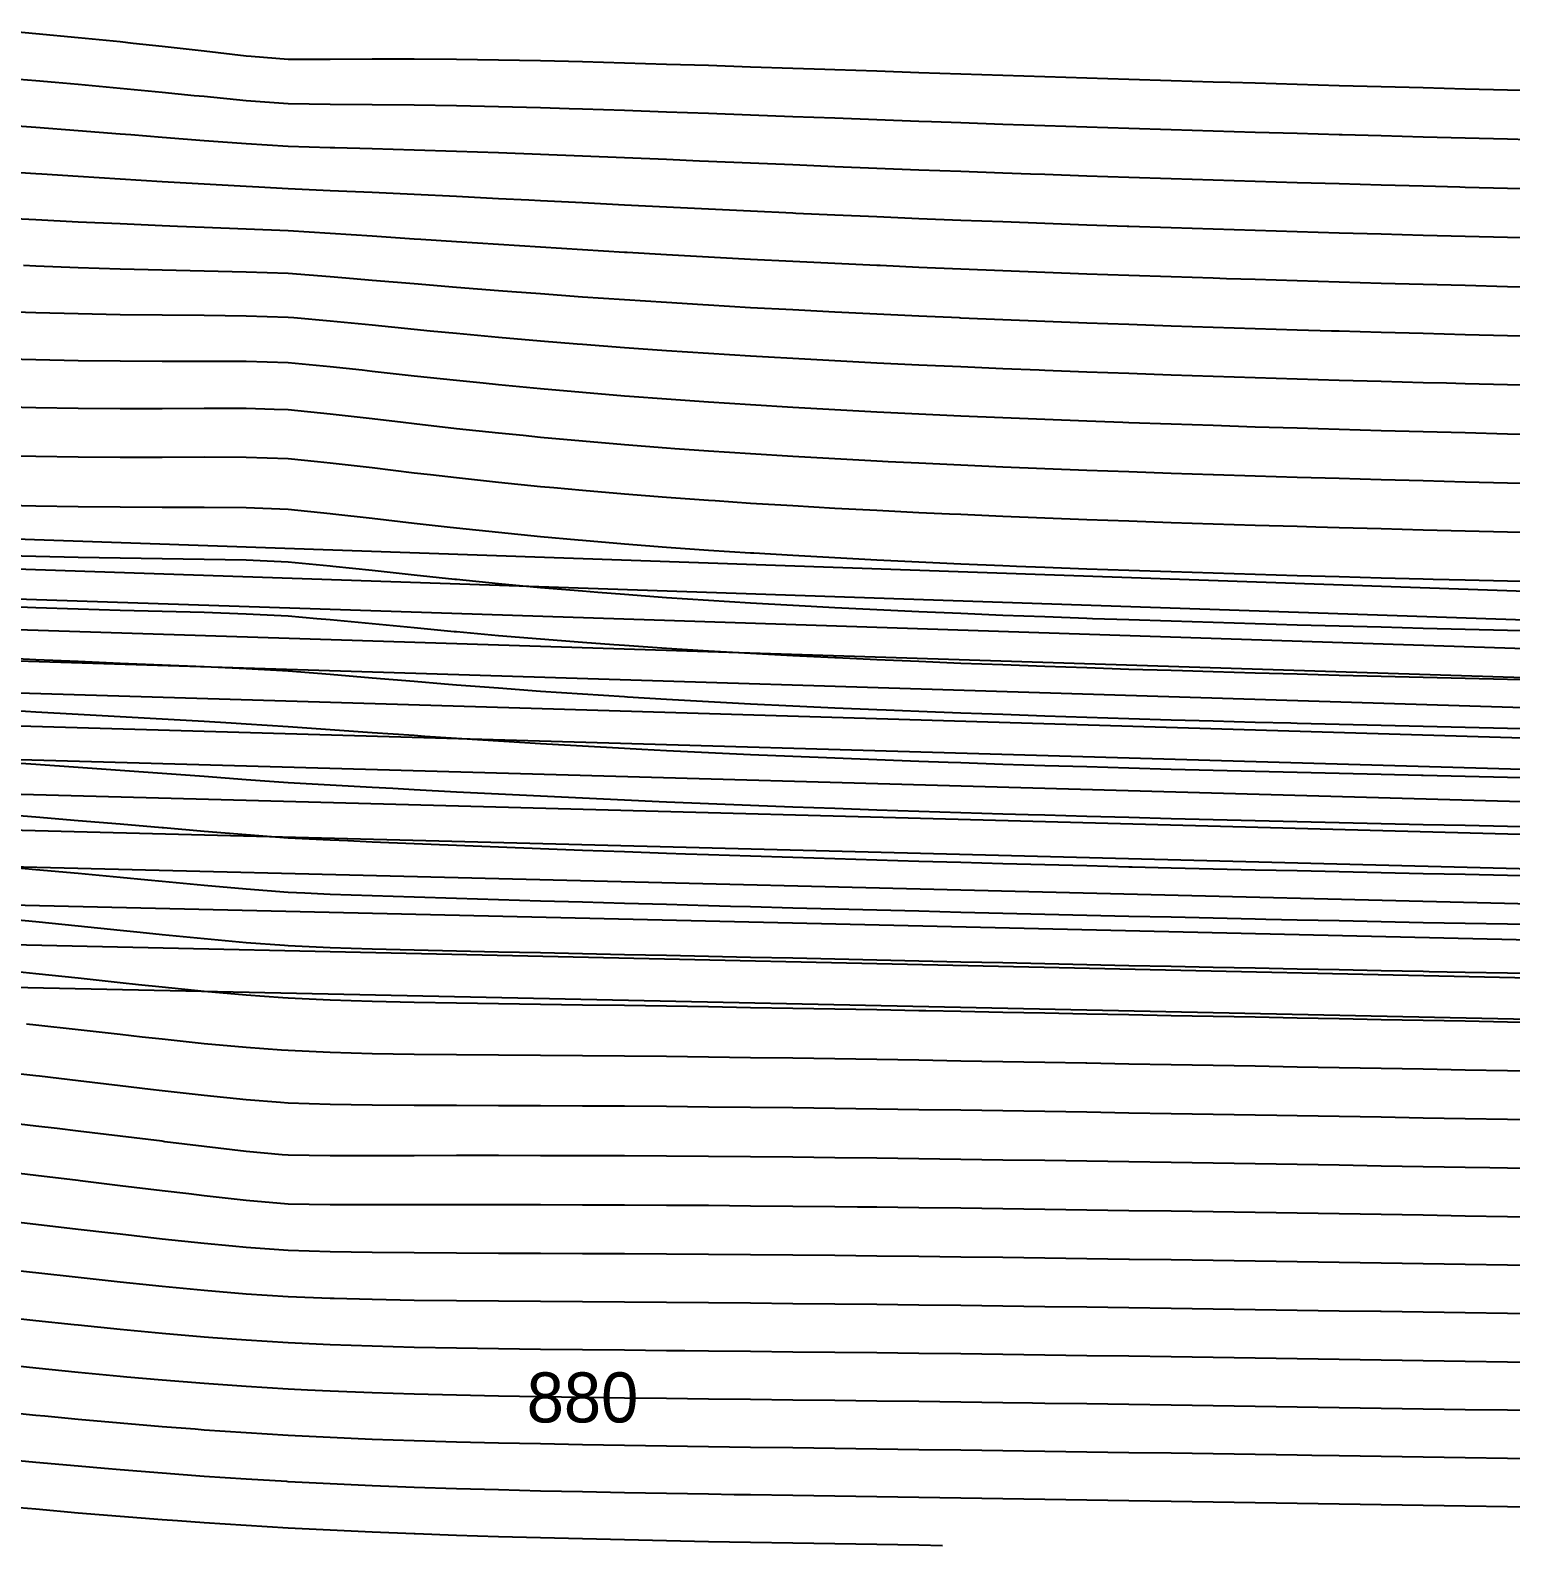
# Model space of a CAD drawing. Header units: metres. Extents: x 3386 to 5486, y 31 to 113.
# Drawn here: x 3691 to 3765, y 32.7 to 108.4 of the extents above; entities that cross this region are included whole.
import ezdxf
from ezdxf.enums import TextEntityAlignment as Align

# ---------------------------------------------------------------- set-up
doc = ezdxf.new("R2010")
doc.units = ezdxf.units.M
for name, color, linetype in [('Vs_340', 7, 'Continuous'), ('Vs_360', 7, 'Continuous'), ('Vs_380', 7, 'Continuous'), ('Vs_400', 7, 'Continuous'), ('Vs_420', 7, 'Continuous'), ('Vs_440', 7, 'Continuous'), ('Vs_460', 7, 'Continuous'), ('Vs_480', 7, 'Continuous'), ('Vs_500', 7, 'Continuous'), ('Vs_520', 7, 'Continuous'), ('Vs_540', 7, 'Continuous'), ('Vs_560', 7, 'Continuous'), ('Vs_580', 7, 'Continuous'), ('Vs_600', 7, 'Continuous'), ('Vs_620', 7, 'Continuous'), ('Vs_640', 7, 'Continuous'), ('Vs_660', 7, 'Continuous'), ('Vs_680', 7, 'Continuous'), ('Vs_700', 7, 'Continuous'), ('Vs_720', 7, 'Continuous'), ('Vs_740', 7, 'Continuous'), ('Vs_760', 7, 'Continuous'), ('Vs_780', 7, 'Continuous'), ('Vs_800', 7, 'Continuous'), ('Vs_820', 7, 'Continuous'), ('Vs_840', 7, 'Continuous'), ('Vs_860', 7, 'Continuous'), ('Vs_880', 7, 'Continuous'), ('Vs_900', 7, 'Continuous'), ('Vs_920', 7, 'Continuous'), ('Vs_940', 7, 'Continuous'), ('Vs_960', 7, 'Continuous')]:
    doc.layers.add(name, color=color, linetype=linetype)

msp = doc.modelspace()

# ---------------------------------------------------------------- linework, layer by layer
at = {"layer": 'Vs_340'}
msp.add_lwpolyline([(3766.899, 105.39), (3764.798, 105.443), (3762.697, 105.496), (3760.596, 105.551), (3758.495, 105.607), (3756.394, 105.664), (3754.293, 105.723), (3752.192, 105.783), (3750.946, 105.819), (3750.09, 105.844), (3747.989, 105.907), (3745.888, 105.971), (3743.787, 106.037), (3741.686, 106.104), (3739.585, 106.173), (3737.484, 106.242), (3735.383, 106.313), (3733.282, 106.384), (3731.181, 106.455), (3730.678, 106.472), (3729.079, 106.527), (3726.978, 106.597), (3724.877, 106.666), (3722.776, 106.732), (3720.675, 106.795), (3718.574, 106.852), (3716.473, 106.902), (3714.372, 106.943), (3712.271, 106.972), (3710.17, 106.986), (3708.068, 106.985), (3705.967, 106.97), (3703.866, 106.968), (3702.016, 107.126), (3701.765, 107.148), (3699.664, 107.391), (3697.563, 107.626), (3696.11, 107.779), (3695.462, 107.848), (3693.361, 108.056), (3691.26, 108.254), (3689.282, 108.432)], dxfattribs=at)
at = {"layer": 'Vs_360'}
msp.add_lwpolyline([(3766.899, 102.934), (3764.798, 102.987), (3762.697, 103.041), (3760.596, 103.096), (3758.495, 103.152), (3756.542, 103.206), (3756.394, 103.21), (3754.293, 103.27), (3752.192, 103.331), (3750.09, 103.393), (3747.989, 103.458), (3745.888, 103.524), (3743.787, 103.592), (3741.686, 103.662), (3739.585, 103.734), (3737.484, 103.807), (3736.021, 103.859), (3735.383, 103.882), (3733.282, 103.958), (3731.181, 104.036), (3729.079, 104.114), (3726.978, 104.193), (3724.877, 104.271), (3722.776, 104.347), (3720.675, 104.422), (3718.574, 104.492), (3717.906, 104.513), (3716.473, 104.557), (3714.372, 104.614), (3712.271, 104.66), (3710.17, 104.695), (3708.068, 104.715), (3705.967, 104.728), (3703.866, 104.761), (3701.765, 104.91), (3699.664, 105.117), (3699.163, 105.166), (3697.563, 105.327), (3695.462, 105.528), (3693.361, 105.72), (3692.215, 105.819), (3691.26, 105.903), (3689.159, 106.079)], dxfattribs=at)
at = {"layer": 'Vs_380'}
msp.add_lwpolyline([(3766.899, 100.479), (3764.798, 100.532), (3762.697, 100.586), (3762.424, 100.593), (3760.596, 100.641), (3758.495, 100.698), (3756.394, 100.757), (3754.293, 100.817), (3752.192, 100.879), (3750.09, 100.943), (3747.989, 101.009), (3745.888, 101.077), (3743.787, 101.148), (3741.686, 101.22), (3740.958, 101.246), (3739.585, 101.295), (3737.484, 101.372), (3735.383, 101.452), (3733.282, 101.534), (3731.181, 101.618), (3729.079, 101.704), (3726.978, 101.791), (3724.877, 101.88), (3724.419, 101.899), (3722.776, 101.969), (3720.675, 102.058), (3718.574, 102.145), (3716.473, 102.229), (3714.372, 102.309), (3712.271, 102.382), (3710.17, 102.447), (3708.068, 102.505), (3706.192, 102.553), (3705.967, 102.558), (3703.866, 102.626), (3701.765, 102.752), (3699.664, 102.913), (3697.563, 103.082), (3696.005, 103.206), (3695.462, 103.25), (3693.361, 103.415), (3691.26, 103.576), (3689.159, 103.734)], dxfattribs=at)
at = {"layer": 'Vs_400'}
msp.add_lwpolyline([(3766.899, 98.025), (3764.798, 98.077), (3762.697, 98.131), (3760.596, 98.187), (3758.495, 98.244), (3756.394, 98.303), (3754.293, 98.364), (3752.192, 98.427), (3750.09, 98.492), (3747.989, 98.56), (3745.888, 98.63), (3745.789, 98.633), (3743.787, 98.702), (3741.686, 98.778), (3739.585, 98.856), (3737.484, 98.937), (3735.383, 99.021), (3733.282, 99.109), (3731.181, 99.199), (3729.235, 99.286), (3729.079, 99.293), (3726.978, 99.39), (3724.877, 99.49), (3722.776, 99.593), (3720.675, 99.698), (3718.574, 99.804), (3716.473, 99.911), (3715.9, 99.94), (3714.372, 100.017), (3712.271, 100.121), (3710.17, 100.223), (3708.068, 100.323), (3705.967, 100.42), (3703.866, 100.519), (3702.403, 100.593), (3701.765, 100.626), (3699.664, 100.743), (3697.563, 100.869), (3695.462, 100.999), (3693.361, 101.131), (3691.55, 101.246), (3691.26, 101.265), (3689.159, 101.401)], dxfattribs=at)
at = {"layer": 'Vs_420'}
msp.add_lwpolyline([(3766.899, 95.57), (3764.798, 95.623), (3762.697, 95.677), (3760.596, 95.733), (3758.495, 95.79), (3756.394, 95.85), (3754.293, 95.911), (3752.192, 95.975), (3750.754, 96.02), (3750.09, 96.041), (3747.989, 96.11), (3745.888, 96.181), (3743.787, 96.256), (3741.686, 96.333), (3739.585, 96.414), (3737.484, 96.499), (3735.383, 96.588), (3733.445, 96.673), (3733.282, 96.681), (3731.181, 96.778), (3729.079, 96.879), (3726.978, 96.986), (3724.877, 97.097), (3722.776, 97.213), (3720.814, 97.327), (3720.675, 97.335), (3718.574, 97.46), (3716.473, 97.59), (3714.372, 97.724), (3712.271, 97.861), (3710.495, 97.98), (3710.17, 98.001), (3708.068, 98.142), (3705.967, 98.282), (3703.866, 98.412), (3701.765, 98.502), (3699.664, 98.581), (3698.335, 98.633), (3697.563, 98.664), (3695.462, 98.755), (3693.361, 98.854), (3691.26, 98.959), (3689.159, 99.071)], dxfattribs=at)
at = {"layer": 'Vs_440'}
msp.add_lwpolyline([(3766.899, 93.117), (3764.798, 93.169), (3762.697, 93.223), (3760.596, 93.279), (3758.495, 93.336), (3756.394, 93.396), (3756.014, 93.407), (3754.293, 93.458), (3752.192, 93.522), (3750.09, 93.588), (3747.989, 93.658), (3745.888, 93.731), (3743.787, 93.807), (3741.686, 93.886), (3739.585, 93.97), (3737.484, 94.058), (3737.422, 94.06), (3735.383, 94.15), (3733.282, 94.248), (3731.181, 94.35), (3729.079, 94.459), (3726.978, 94.574), (3724.877, 94.696), (3724.595, 94.714), (3722.776, 94.825), (3720.675, 94.961), (3718.574, 95.105), (3716.473, 95.258), (3715.047, 95.367), (3714.372, 95.418), (3712.271, 95.586), (3710.17, 95.76), (3708.068, 95.94), (3707.135, 96.02), (3705.967, 96.118), (3703.866, 96.277), (3701.765, 96.354), (3699.664, 96.399), (3697.563, 96.445), (3695.462, 96.501), (3693.361, 96.569), (3691.26, 96.647), (3690.643, 96.673)], dxfattribs=at)
at = {"layer": 'Vs_460'}
msp.add_lwpolyline([(3766.899, 90.664), (3764.798, 90.716), (3762.697, 90.769), (3761.76, 90.794), (3760.596, 90.825), (3758.495, 90.882), (3756.394, 90.942), (3754.293, 91.003), (3752.192, 91.068), (3750.09, 91.135), (3747.989, 91.205), (3745.888, 91.278), (3743.787, 91.355), (3741.686, 91.436), (3741.406, 91.447), (3739.585, 91.521), (3737.484, 91.611), (3735.383, 91.707), (3733.282, 91.808), (3731.181, 91.915), (3729.079, 92.03), (3727.868, 92.101), (3726.978, 92.152), (3724.877, 92.283), (3722.776, 92.422), (3720.675, 92.572), (3718.574, 92.732), (3718.304, 92.754), (3716.473, 92.903), (3714.372, 93.085), (3712.271, 93.279), (3710.963, 93.407), (3710.17, 93.483), (3708.068, 93.694), (3705.967, 93.904), (3704.144, 94.06), (3703.866, 94.084), (3701.765, 94.155), (3699.664, 94.175), (3697.563, 94.193), (3695.462, 94.221), (3693.361, 94.262), (3691.26, 94.318), (3689.159, 94.387)], dxfattribs=at)
at = {"layer": 'Vs_480'}
msp.add_lwpolyline([(3766.899, 88.211), (3764.798, 88.262), (3762.697, 88.315), (3760.596, 88.37), (3758.495, 88.427), (3756.394, 88.487), (3754.293, 88.548), (3752.192, 88.612), (3750.09, 88.679), (3747.989, 88.749), (3745.888, 88.823), (3745.573, 88.834), (3743.787, 88.9), (3741.686, 88.981), (3739.585, 89.068), (3737.484, 89.159), (3735.383, 89.256), (3733.282, 89.36), (3731.181, 89.471), (3730.883, 89.487), (3729.079, 89.589), (3726.978, 89.716), (3724.877, 89.853), (3722.776, 90.001), (3720.928, 90.141), (3720.675, 90.16), (3718.574, 90.331), (3716.473, 90.517), (3714.372, 90.716), (3713.612, 90.794), (3712.271, 90.93), (3710.17, 91.156), (3708.068, 91.39), (3707.558, 91.447), (3705.967, 91.622), (3703.866, 91.816), (3701.765, 91.886), (3699.664, 91.892), (3697.563, 91.891), (3695.462, 91.899), (3693.361, 91.922), (3691.26, 91.961), (3689.159, 92.015)], dxfattribs=at)
at = {"layer": 'Vs_500'}
msp.add_lwpolyline([(3766.899, 85.758), (3764.798, 85.809), (3762.697, 85.862), (3760.596, 85.916), (3758.495, 85.972), (3756.394, 86.031), (3754.293, 86.092), (3752.192, 86.155), (3750.107, 86.221), (3750.09, 86.222), (3747.989, 86.291), (3745.888, 86.364), (3743.787, 86.441), (3741.686, 86.523), (3739.585, 86.609), (3737.484, 86.701), (3735.383, 86.798), (3733.854, 86.874), (3733.282, 86.903), (3731.181, 87.015), (3729.079, 87.135), (3726.978, 87.265), (3724.877, 87.405), (3723.182, 87.528), (3722.776, 87.557), (3720.675, 87.721), (3718.574, 87.9), (3716.473, 88.094), (3715.603, 88.181), (3714.372, 88.303), (3712.271, 88.528), (3710.17, 88.768), (3709.611, 88.834), (3708.068, 89.016), (3705.967, 89.259), (3703.866, 89.463), (3703.17, 89.487), (3701.765, 89.535), (3699.664, 89.537), (3697.563, 89.528), (3695.462, 89.527), (3693.361, 89.539), (3691.26, 89.568), (3689.159, 89.613)], dxfattribs=at)
at = {"layer": 'Vs_520'}
msp.add_lwpolyline([(3766.899, 83.306), (3764.798, 83.356), (3762.697, 83.408), (3760.596, 83.462), (3758.495, 83.517), (3756.394, 83.575), (3755.224, 83.608), (3754.293, 83.635), (3752.192, 83.697), (3750.09, 83.763), (3747.989, 83.831), (3745.888, 83.903), (3743.787, 83.979), (3741.686, 84.059), (3739.585, 84.145), (3737.484, 84.235), (3736.923, 84.261), (3735.383, 84.332), (3733.282, 84.436), (3731.181, 84.547), (3729.079, 84.667), (3726.978, 84.797), (3725.212, 84.915), (3724.877, 84.937), (3722.776, 85.089), (3720.675, 85.255), (3718.574, 85.435), (3717.146, 85.568), (3716.473, 85.63), (3714.372, 85.842), (3712.271, 86.071), (3710.971, 86.221), (3710.17, 86.313), (3708.068, 86.564), (3705.967, 86.811), (3705.335, 86.874), (3703.866, 87.021), (3701.765, 87.095), (3699.664, 87.103), (3697.563, 87.096), (3695.462, 87.095), (3693.361, 87.106), (3691.26, 87.133), (3689.159, 87.177)], dxfattribs=at)
at = {"layer": 'Vs_540'}
msp.add_lwpolyline([(3766.899, 80.855), (3764.798, 80.904), (3762.697, 80.955), (3761.086, 80.995), (3760.596, 81.007), (3758.495, 81.062), (3756.394, 81.118), (3754.293, 81.177), (3752.192, 81.238), (3750.09, 81.302), (3747.989, 81.369), (3745.888, 81.439), (3743.787, 81.513), (3741.686, 81.592), (3740.264, 81.648), (3739.585, 81.675), (3737.484, 81.764), (3735.383, 81.858), (3733.282, 81.959), (3731.181, 82.068), (3729.079, 82.185), (3727.145, 82.302), (3726.978, 82.312), (3724.877, 82.448), (3722.776, 82.597), (3720.675, 82.759), (3718.574, 82.935), (3718.355, 82.955), (3716.473, 83.126), (3714.372, 83.333), (3712.271, 83.556), (3711.804, 83.608), (3710.17, 83.792), (3708.068, 84.036), (3706.103, 84.261), (3705.967, 84.277), (3703.866, 84.484), (3701.765, 84.566), (3699.664, 84.587), (3697.563, 84.594), (3695.462, 84.603), (3693.361, 84.622), (3691.26, 84.656), (3689.159, 84.704)], dxfattribs=at)
at = {"layer": 'Vs_560'}
msp.add_lwpolyline([(3766.899, 78.404), (3764.798, 78.452), (3762.697, 78.502), (3760.596, 78.553), (3758.495, 78.606), (3756.394, 78.661), (3754.293, 78.718), (3752.192, 78.778), (3750.09, 78.84), (3747.989, 78.905), (3745.888, 78.973), (3744.063, 79.035), (3743.787, 79.045), (3741.686, 79.12), (3739.585, 79.201), (3737.484, 79.286), (3735.383, 79.377), (3733.282, 79.474), (3731.181, 79.578), (3729.107, 79.688), (3729.079, 79.69), (3726.978, 79.811), (3724.877, 79.941), (3722.776, 80.082), (3720.675, 80.236), (3719.338, 80.342), (3718.574, 80.402), (3716.473, 80.583), (3714.372, 80.777), (3712.271, 80.986), (3712.189, 80.995), (3710.17, 81.207), (3708.068, 81.436), (3706.089, 81.648), (3705.967, 81.661), (3703.866, 81.858), (3701.765, 81.953), (3699.664, 81.996), (3697.563, 82.023), (3695.462, 82.052), (3693.361, 82.088), (3691.26, 82.135), (3689.159, 82.196)], dxfattribs=at)
at = {"layer": 'Vs_580'}
msp.add_lwpolyline([(3766.899, 75.954), (3764.798, 76.001), (3762.697, 76.049), (3760.596, 76.099), (3758.495, 76.151), (3756.394, 76.204), (3754.293, 76.259), (3752.192, 76.317), (3750.09, 76.377), (3748.559, 76.422), (3747.989, 76.439), (3745.888, 76.504), (3743.787, 76.573), (3741.686, 76.646), (3739.585, 76.722), (3737.484, 76.803), (3735.383, 76.889), (3733.282, 76.981), (3731.246, 77.075), (3731.181, 77.078), (3729.079, 77.183), (3726.978, 77.296), (3724.877, 77.417), (3722.776, 77.548), (3720.675, 77.689), (3720.133, 77.729), (3718.574, 77.842), (3716.473, 78.006), (3714.372, 78.183), (3712.271, 78.371), (3712.157, 78.382), (3710.17, 78.57), (3708.068, 78.774), (3705.967, 78.977), (3705.293, 79.035), (3703.866, 79.158), (3701.765, 79.269), (3699.664, 79.338), (3697.563, 79.394), (3695.462, 79.449), (3693.361, 79.508), (3691.26, 79.576), (3689.159, 79.654)], dxfattribs=at)
at = {"layer": 'Vs_600'}
msp.add_lwpolyline([(3766.899, 73.505), (3764.798, 73.551), (3762.697, 73.598), (3760.596, 73.646), (3758.495, 73.696), (3756.394, 73.747), (3754.293, 73.801), (3753.971, 73.809), (3752.192, 73.856), (3750.09, 73.913), (3747.989, 73.973), (3745.888, 74.035), (3743.787, 74.1), (3741.686, 74.168), (3739.585, 74.24), (3737.484, 74.316), (3735.383, 74.396), (3733.75, 74.462), (3733.282, 74.481), (3731.181, 74.572), (3729.079, 74.668), (3726.978, 74.771), (3724.877, 74.881), (3722.776, 74.998), (3720.824, 75.116), (3720.675, 75.125), (3718.574, 75.26), (3716.473, 75.404), (3714.372, 75.558), (3712.271, 75.721), (3711.682, 75.769), (3710.17, 75.892), (3708.068, 76.068), (3705.967, 76.243), (3703.866, 76.405), (3703.588, 76.422), (3701.765, 76.531), (3699.664, 76.63), (3697.563, 76.718), (3695.462, 76.804), (3693.361, 76.892), (3691.26, 76.985), (3689.343, 77.075)], dxfattribs=at)
at = {"layer": 'Vs_620'}
msp.add_lwpolyline([(3766.899, 71.057), (3764.798, 71.102), (3762.697, 71.147), (3760.596, 71.194), (3760.514, 71.196), (3758.495, 71.242), (3756.394, 71.292), (3754.293, 71.343), (3752.192, 71.395), (3750.09, 71.45), (3747.989, 71.506), (3745.888, 71.565), (3743.787, 71.626), (3741.686, 71.69), (3739.585, 71.757), (3737.484, 71.827), (3736.845, 71.849), (3735.383, 71.901), (3733.282, 71.978), (3731.181, 72.06), (3729.079, 72.146), (3726.978, 72.238), (3724.877, 72.335), (3722.776, 72.438), (3721.538, 72.503), (3720.675, 72.548), (3718.574, 72.664), (3716.473, 72.786), (3714.372, 72.915), (3712.271, 73.051), (3710.697, 73.156), (3710.17, 73.191), (3708.068, 73.336), (3705.967, 73.482), (3703.866, 73.626), (3701.765, 73.763), (3701.018, 73.809), (3699.664, 73.891), (3697.563, 74.013), (3695.462, 74.132), (3693.361, 74.251), (3691.26, 74.371), (3689.699, 74.462)], dxfattribs=at)
at = {"layer": 'Vs_640'}
msp.add_lwpolyline([(3766.899, 68.611), (3764.798, 68.654), (3762.697, 68.698), (3760.596, 68.743), (3758.495, 68.789), (3756.394, 68.837), (3754.293, 68.885), (3752.192, 68.935), (3750.09, 68.987), (3747.989, 69.04), (3745.888, 69.095), (3743.787, 69.152), (3741.686, 69.211), (3740.841, 69.236), (3739.585, 69.273), (3737.484, 69.337), (3735.383, 69.404), (3733.282, 69.473), (3731.181, 69.546), (3729.079, 69.622), (3726.978, 69.702), (3724.877, 69.786), (3722.776, 69.873), (3722.407, 69.889), (3720.675, 69.965), (3718.574, 70.061), (3716.473, 70.162), (3714.372, 70.266), (3712.271, 70.374), (3710.17, 70.485), (3709.098, 70.543), (3708.068, 70.599), (3705.967, 70.716), (3703.866, 70.842), (3701.765, 70.989), (3699.664, 71.144), (3698.962, 71.196), (3697.563, 71.298), (3695.462, 71.448), (3693.361, 71.597), (3691.26, 71.744), (3689.762, 71.849)], dxfattribs=at)
at = {"layer": 'Vs_660'}
msp.add_lwpolyline([(3766.899, 66.167), (3764.798, 66.208), (3762.697, 66.251), (3760.596, 66.294), (3758.495, 66.339), (3756.394, 66.384), (3754.293, 66.43), (3752.192, 66.477), (3750.09, 66.526), (3747.989, 66.576), (3746.051, 66.623), (3745.888, 66.627), (3743.787, 66.68), (3741.686, 66.734), (3739.585, 66.79), (3737.484, 66.848), (3735.383, 66.908), (3733.282, 66.969), (3731.181, 67.033), (3729.079, 67.099), (3726.978, 67.167), (3724.877, 67.237), (3723.73, 67.276), (3722.776, 67.309), (3720.675, 67.384), (3718.574, 67.461), (3716.473, 67.54), (3714.372, 67.621), (3712.271, 67.704), (3710.17, 67.789), (3708.068, 67.876), (3706.849, 67.93), (3705.967, 67.969), (3703.866, 68.074), (3701.765, 68.232), (3699.664, 68.41), (3697.64, 68.583), (3697.563, 68.589), (3695.462, 68.767), (3693.361, 68.942), (3691.26, 69.115), (3689.768, 69.236)], dxfattribs=at)
at = {"layer": 'Vs_680'}
msp.add_lwpolyline([(3766.899, 63.724), (3764.798, 63.765), (3762.697, 63.806), (3760.596, 63.847), (3758.495, 63.89), (3756.394, 63.933), (3754.293, 63.977), (3752.72, 64.01), (3752.192, 64.021), (3750.09, 64.067), (3747.989, 64.114), (3745.888, 64.161), (3743.787, 64.21), (3741.686, 64.259), (3739.585, 64.31), (3737.484, 64.362), (3735.383, 64.414), (3733.282, 64.468), (3731.181, 64.523), (3729.079, 64.579), (3726.978, 64.636), (3725.966, 64.663), (3724.877, 64.693), (3722.776, 64.751), (3720.675, 64.81), (3718.574, 64.869), (3716.473, 64.929), (3714.372, 64.99), (3712.271, 65.052), (3710.17, 65.116), (3708.068, 65.183), (3705.967, 65.258), (3704.701, 65.317), (3703.866, 65.355), (3701.765, 65.514), (3699.664, 65.705), (3697.563, 65.903), (3696.855, 65.97), (3695.462, 66.101), (3693.361, 66.298), (3691.26, 66.492), (3689.828, 66.623)], dxfattribs=at)
at = {"layer": 'Vs_700'}
for points in [[(3386.6, 93.517), (4884.301, 41.726)], [(3766.899, 61.284), (3764.798, 61.323), (3762.697, 61.362), (3760.884, 61.397), (3760.596, 61.402), (3758.495, 61.443), (3756.394, 61.484), (3754.293, 61.526), (3752.192, 61.568), (3750.09, 61.611), (3747.989, 61.654), (3745.888, 61.698), (3743.787, 61.743), (3741.686, 61.788), (3739.585, 61.834), (3737.484, 61.88), (3735.383, 61.926), (3733.282, 61.973), (3731.181, 62.019), (3729.788, 62.05), (3729.079, 62.066), (3726.978, 62.112), (3724.877, 62.158), (3722.776, 62.204), (3720.675, 62.248), (3718.574, 62.292), (3716.473, 62.335), (3714.372, 62.378), (3712.271, 62.423), (3710.17, 62.471), (3708.068, 62.527), (3705.967, 62.595), (3703.866, 62.69), (3703.679, 62.704), (3701.765, 62.845), (3699.664, 63.039), (3697.563, 63.246), (3696.468, 63.357), (3695.462, 63.459), (3693.361, 63.672), (3691.26, 63.884), (3689.999, 64.01)]]:
    msp.add_lwpolyline(points, dxfattribs=at)
at = {"layer": 'Vs_720'}
for points in [[(3386.6, 91.76), (4891.051, 41.058)], [(3766.899, 58.846), (3764.798, 58.884), (3762.697, 58.922), (3760.596, 58.96), (3758.495, 58.999), (3756.394, 59.039), (3754.293, 59.078), (3752.192, 59.118), (3750.09, 59.158), (3747.989, 59.199), (3745.888, 59.239), (3743.787, 59.28), (3741.686, 59.321), (3739.585, 59.362), (3737.484, 59.403), (3735.733, 59.437), (3735.383, 59.444), (3733.282, 59.484), (3731.181, 59.524), (3729.079, 59.562), (3726.978, 59.6), (3724.877, 59.636), (3722.776, 59.67), (3720.675, 59.703), (3718.574, 59.733), (3716.473, 59.762), (3714.372, 59.791), (3712.271, 59.82), (3710.17, 59.855), (3708.068, 59.901), (3705.967, 59.969), (3703.866, 60.072), (3703.605, 60.09), (3701.765, 60.22), (3699.664, 60.408), (3697.563, 60.619), (3696.392, 60.744), (3695.462, 60.842), (3693.361, 61.069), (3691.26, 61.296), (3690.31, 61.397)]]:
    msp.add_lwpolyline(points, dxfattribs=at)
at = {"layer": 'Vs_740'}
for points in [[(3386.6, 89.983), (4897.832, 40.411)], [(3766.899, 56.411), (3764.798, 56.447), (3762.697, 56.484), (3760.596, 56.521), (3758.495, 56.559), (3756.394, 56.596), (3754.293, 56.634), (3752.192, 56.672), (3750.09, 56.71), (3747.989, 56.748), (3745.888, 56.785), (3743.787, 56.823), (3743.724, 56.824), (3741.686, 56.86), (3739.585, 56.897), (3737.484, 56.934), (3735.383, 56.97), (3733.282, 57.004), (3731.181, 57.038), (3729.079, 57.07), (3726.978, 57.1), (3724.877, 57.128), (3722.776, 57.154), (3720.675, 57.177), (3718.574, 57.197), (3716.473, 57.214), (3714.372, 57.23), (3712.271, 57.246), (3710.17, 57.267), (3708.068, 57.299), (3705.967, 57.355), (3703.866, 57.454), (3703.535, 57.477), (3701.765, 57.604), (3699.664, 57.798), (3697.563, 58.02), (3696.568, 58.131), (3695.462, 58.254), (3693.361, 58.492), (3691.26, 58.73), (3690.783, 58.784)]]:
    msp.add_lwpolyline(points, dxfattribs=at)
at = {"layer": 'Vs_760'}
for points in [[(3386.6, 88.178), (4904.663, 39.781)], [(3766.899, 53.978), (3764.798, 54.014), (3762.697, 54.05), (3760.596, 54.086), (3758.495, 54.122), (3756.394, 54.158), (3754.293, 54.194), (3753.275, 54.211), (3752.192, 54.23), (3750.09, 54.265), (3747.989, 54.301), (3745.888, 54.336), (3743.787, 54.371), (3741.686, 54.406), (3739.585, 54.44), (3737.484, 54.472), (3735.383, 54.504), (3733.282, 54.535), (3731.181, 54.563), (3729.079, 54.59), (3726.978, 54.615), (3724.877, 54.637), (3722.776, 54.656), (3720.675, 54.672), (3718.574, 54.685), (3716.473, 54.694), (3714.372, 54.701), (3712.271, 54.706), (3710.17, 54.712), (3708.068, 54.724), (3705.967, 54.755), (3703.866, 54.834), (3703.476, 54.864), (3701.765, 54.995), (3699.664, 55.211), (3697.563, 55.449), (3696.984, 55.518), (3695.462, 55.697), (3693.361, 55.945), (3691.443, 56.171), (3691.26, 56.192), (3689.159, 56.436)]]:
    msp.add_lwpolyline(points, dxfattribs=at)
at = {"layer": 'Vs_780'}
for points in [[(3386.6, 86.315), (4911.549, 39.165)], [(3766.899, 51.549), (3764.798, 51.583), (3763.922, 51.598), (3762.697, 51.618), (3760.596, 51.653), (3758.495, 51.688), (3756.394, 51.723), (3754.293, 51.758), (3752.192, 51.792), (3750.09, 51.826), (3747.989, 51.86), (3745.888, 51.893), (3743.787, 51.926), (3741.686, 51.958), (3739.585, 51.989), (3737.484, 52.019), (3735.383, 52.048), (3733.282, 52.076), (3731.181, 52.101), (3729.079, 52.124), (3726.978, 52.145), (3724.877, 52.164), (3722.776, 52.179), (3720.675, 52.191), (3718.574, 52.2), (3716.473, 52.205), (3714.372, 52.207), (3712.271, 52.206), (3710.17, 52.203), (3708.068, 52.2), (3705.967, 52.201), (3703.866, 52.224), (3703.57, 52.251), (3701.765, 52.419), (3699.664, 52.667), (3697.704, 52.905), (3697.563, 52.922), (3695.462, 53.178), (3693.361, 53.433), (3692.318, 53.558), (3691.26, 53.685), (3689.159, 53.933)]]:
    msp.add_lwpolyline(points, dxfattribs=at)
at = {"layer": 'Vs_800'}
for points in [[(3386.6, 84.423), (4918.526, 38.566)], [(3766.899, 49.122), (3764.798, 49.156), (3762.697, 49.191), (3760.596, 49.225), (3758.495, 49.259), (3756.394, 49.292), (3754.293, 49.326), (3752.192, 49.359), (3750.09, 49.392), (3747.989, 49.425), (3745.888, 49.456), (3743.787, 49.488), (3741.686, 49.518), (3739.585, 49.547), (3737.484, 49.575), (3735.383, 49.602), (3733.282, 49.627), (3732.315, 49.638), (3731.181, 49.651), (3729.079, 49.672), (3726.978, 49.691), (3724.877, 49.708), (3722.776, 49.722), (3720.675, 49.733), (3718.574, 49.741), (3716.473, 49.746), (3714.372, 49.749), (3712.271, 49.749), (3710.17, 49.749), (3708.068, 49.749), (3705.967, 49.755), (3703.866, 49.787), (3701.765, 49.963), (3699.664, 50.202), (3698.905, 50.291), (3697.563, 50.452), (3695.462, 50.706), (3693.474, 50.945), (3693.361, 50.958), (3691.26, 51.21), (3689.159, 51.458)]]:
    msp.add_lwpolyline(points, dxfattribs=at)
at = {"layer": 'Vs_820'}
for points in [[(3386.6, 82.464), (4925.607, 37.98)], [(3766.899, 46.699), (3764.798, 46.733), (3762.697, 46.766), (3760.596, 46.8), (3758.495, 46.833), (3756.394, 46.866), (3754.293, 46.899), (3752.192, 46.931), (3750.09, 46.963), (3747.989, 46.995), (3745.92, 47.025), (3745.888, 47.026), (3743.787, 47.056), (3741.686, 47.085), (3739.585, 47.113), (3737.484, 47.14), (3735.383, 47.166), (3733.282, 47.191), (3731.181, 47.213), (3729.079, 47.234), (3726.978, 47.253), (3724.877, 47.27), (3722.776, 47.285), (3720.675, 47.297), (3718.574, 47.308), (3716.473, 47.317), (3714.372, 47.325), (3712.271, 47.334), (3710.17, 47.345), (3708.068, 47.363), (3705.967, 47.398), (3703.866, 47.471), (3701.765, 47.614), (3701.079, 47.678), (3699.664, 47.814), (3697.563, 48.041), (3695.462, 48.279), (3695.002, 48.332), (3693.361, 48.522), (3691.26, 48.766), (3689.376, 48.985)]]:
    msp.add_lwpolyline(points, dxfattribs=at)
at = {"layer": 'Vs_840'}
for points in [[(3386.6, 80.452), (4932.833, 37.408)], [(3766.899, 44.279), (3764.798, 44.312), (3762.697, 44.346), (3760.596, 44.379), (3758.495, 44.412), (3758.462, 44.412), (3756.394, 44.444), (3754.293, 44.477), (3752.192, 44.508), (3750.09, 44.54), (3747.989, 44.571), (3745.888, 44.601), (3743.787, 44.631), (3741.686, 44.66), (3739.585, 44.688), (3737.484, 44.714), (3735.383, 44.74), (3733.282, 44.764), (3731.181, 44.788), (3729.079, 44.809), (3726.978, 44.829), (3724.877, 44.848), (3722.776, 44.865), (3720.675, 44.881), (3718.574, 44.897), (3716.473, 44.912), (3714.372, 44.929), (3712.271, 44.949), (3710.17, 44.975), (3708.068, 45.013), (3706.164, 45.065), (3705.967, 45.071), (3703.866, 45.161), (3701.765, 45.294), (3699.664, 45.468), (3697.563, 45.67), (3697.092, 45.719), (3695.462, 45.889), (3693.361, 46.118), (3691.26, 46.352), (3691.081, 46.372), (3689.159, 46.588)]]:
    msp.add_lwpolyline(points, dxfattribs=at)
at = {"layer": 'Vs_860'}
for points in [[(3386.6, 78.395), (4940.259, 36.851)], [(3766.899, 41.862), (3764.798, 41.895), (3762.697, 41.929), (3760.596, 41.962), (3758.495, 41.994), (3756.394, 42.027), (3754.293, 42.059), (3752.192, 42.091), (3750.09, 42.122), (3747.989, 42.153), (3745.888, 42.183), (3743.787, 42.213), (3741.686, 42.242), (3739.585, 42.27), (3737.484, 42.297), (3735.383, 42.323), (3733.282, 42.349), (3731.181, 42.373), (3729.079, 42.396), (3726.978, 42.419), (3724.877, 42.44), (3723.695, 42.452), (3722.776, 42.462), (3720.675, 42.483), (3718.574, 42.504), (3716.473, 42.528), (3714.372, 42.554), (3712.271, 42.586), (3710.17, 42.626), (3708.068, 42.68), (3705.967, 42.752), (3703.866, 42.851), (3701.765, 42.98), (3700.105, 43.106), (3699.664, 43.139), (3697.563, 43.323), (3695.462, 43.525), (3693.361, 43.739), (3693.171, 43.759), (3691.26, 43.961), (3689.159, 44.188)]]:
    msp.add_lwpolyline(points, dxfattribs=at)
at = {"layer": 'Vs_880'}
for points in [[(3386.6, 76.243), (4947.953, 36.301)], [(3766.899, 39.449), (3764.798, 39.482), (3762.697, 39.515), (3760.596, 39.548), (3758.495, 39.581), (3756.394, 39.614), (3754.293, 39.646), (3752.192, 39.678), (3750.09, 39.709), (3747.989, 39.74), (3745.888, 39.771), (3743.787, 39.801), (3741.686, 39.831), (3741.062, 39.839), (3739.585, 39.86), (3737.484, 39.888), (3735.383, 39.915), (3733.282, 39.942), (3731.181, 39.969), (3729.079, 39.995), (3726.978, 40.02), (3724.877, 40.046), (3722.776, 40.072), (3720.675, 40.098), (3718.574, 40.127), (3716.473, 40.158), (3714.372, 40.194), (3712.271, 40.237), (3710.17, 40.289), (3708.068, 40.354), (3705.967, 40.437), (3704.832, 40.492), (3703.866, 40.54), (3701.765, 40.667), (3699.664, 40.817), (3697.563, 40.988), (3695.804, 41.146), (3695.462, 41.177), (3693.361, 41.378), (3691.26, 41.588), (3689.216, 41.799)]]:
    msp.add_lwpolyline(points, dxfattribs=at)
at = {"layer": 'Vs_900'}
for points in [[(3386.6, 74.05), (4956.081, 35.759)], [(3766.899, 37.039), (3764.798, 37.072), (3762.697, 37.106), (3760.596, 37.139), (3758.495, 37.172), (3756.394, 37.205), (3755.023, 37.226), (3754.293, 37.237), (3752.192, 37.27), (3750.09, 37.302), (3747.989, 37.334), (3745.888, 37.365), (3743.787, 37.396), (3741.686, 37.426), (3739.585, 37.457), (3737.484, 37.486), (3735.383, 37.516), (3733.282, 37.545), (3731.181, 37.574), (3729.079, 37.603), (3726.978, 37.632), (3724.877, 37.662), (3722.776, 37.693), (3720.675, 37.726), (3718.574, 37.761), (3716.473, 37.8), (3714.372, 37.845), (3712.984, 37.879), (3712.271, 37.897), (3710.17, 37.959), (3708.068, 38.032), (3705.967, 38.122), (3703.866, 38.228), (3701.765, 38.354), (3699.664, 38.498), (3699.217, 38.533), (3697.563, 38.661), (3695.462, 38.838), (3693.361, 39.029), (3691.707, 39.186), (3691.26, 39.229), (3689.159, 39.436)]]:
    msp.add_lwpolyline(points, dxfattribs=at)
at = {"layer": 'Vs_920'}
for points in [[(3386.6, 71.773), (4964.963, 35.207)], [(3766.899, 34.632), (3764.798, 34.666), (3762.697, 34.7), (3760.596, 34.733), (3758.495, 34.767), (3756.394, 34.8), (3754.293, 34.834), (3752.192, 34.867), (3750.09, 34.899), (3747.989, 34.932), (3745.888, 34.964), (3743.787, 34.997), (3741.686, 35.029), (3739.585, 35.06), (3737.484, 35.092), (3735.383, 35.124), (3733.282, 35.155), (3731.181, 35.187), (3729.079, 35.22), (3726.978, 35.253), (3726.158, 35.266), (3724.877, 35.287), (3722.776, 35.324), (3720.675, 35.362), (3718.574, 35.404), (3716.473, 35.451), (3714.372, 35.503), (3712.271, 35.563), (3710.17, 35.632), (3708.068, 35.713), (3705.967, 35.806), (3703.866, 35.915), (3703.794, 35.92), (3701.765, 36.04), (3699.664, 36.181), (3697.563, 36.337), (3695.462, 36.506), (3694.689, 36.573), (3693.361, 36.688), (3691.26, 36.879), (3689.159, 37.078)]]:
    msp.add_lwpolyline(points, dxfattribs=at)
at = {"layer": 'Vs_940'}
for points in [[(3386.6, 69.424), (4975.333, 34.536)], [(3736.564, 32.719), (3735.383, 32.738), (3733.282, 32.773), (3731.181, 32.808), (3729.079, 32.844), (3726.978, 32.881), (3724.877, 32.92), (3722.776, 32.962), (3720.675, 33.006), (3718.574, 33.054), (3716.473, 33.107), (3714.372, 33.166), (3712.271, 33.233), (3710.208, 33.307), (3710.17, 33.308), (3708.068, 33.394), (3705.967, 33.491), (3703.866, 33.602), (3701.765, 33.726), (3699.664, 33.864), (3698.326, 33.96), (3697.563, 34.015), (3695.462, 34.178), (3693.361, 34.352), (3691.26, 34.536), (3690.413, 34.613)]]:
    msp.add_lwpolyline(points, dxfattribs=at)
at = {"layer": 'Vs_960'}
msp.add_lwpolyline([(3386.6, 67.025), (4989.58, 33.187)], dxfattribs=at)

# ---------------------------------------------------------------- texts
at = {"layer": 'Vs_880'}
msp.add_text('880', height=2.5, dxfattribs=at).set_placement((3718.574, 40.127), align=Align.MIDDLE_CENTER)

doc.saveas('drawing.dxf')
